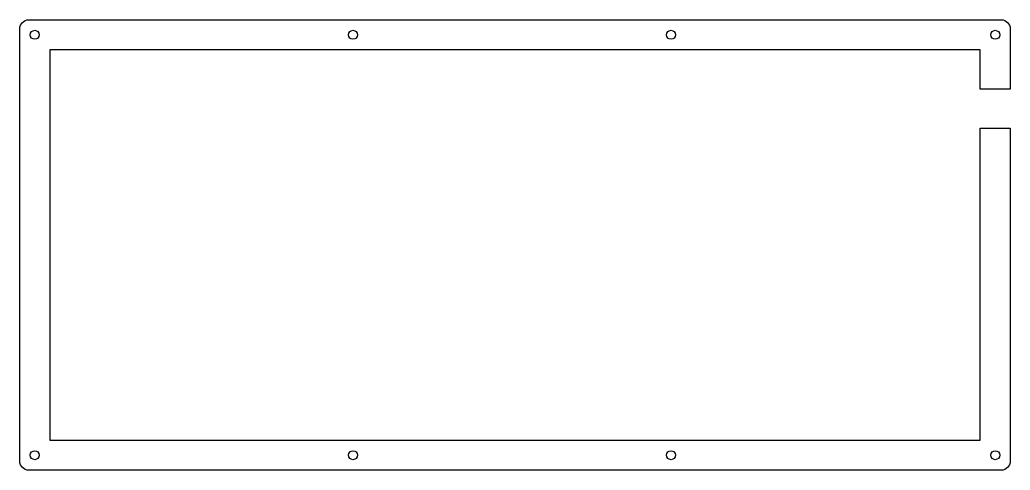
# Model space of a CAD drawing. Header units: millimetres. Extents: x -132 to 198, y -67 to 83.
import ezdxf

# ---------------------------------------------------------------- set-up
doc = ezdxf.new("R2010")
doc.units = ezdxf.units.MM
doc.layers.get('0').update_dxf_attribs({"linetype": 'CONTINUOUS'})

msp = doc.modelspace()

# ---------------------------------------------------------------- linework, layer by layer
msp.add_lwpolyline([(-129.23775, 83.319), (194.76225, 83.319, -0.414213562), (197.76225, 80.319), (197.76225, 60.225), (187.76225, 60.225), (187.76225, 73.319), (-122.23775, 73.319), (-122.23775, -56.681), (187.76225, -56.681), (187.76225, 47.225), (197.76225, 47.225), (197.76225, -63.681, -0.414213562), (194.76225, -66.681), (-129.23775, -66.681, -0.414213562), (-132.23775, -63.681), (-132.23775, 80.319, -0.414213562)], format="xyb", close=True)
for centre in [(-127.23775, 78.319), (-21.23775, 78.319), (84.76225, 78.319), (192.76225, 78.319), (-127.23775, -61.681), (-21.23775, -61.681), (84.76225, -61.681), (192.76225, -61.681)]:
    msp.add_circle(centre, 1.5)

doc.saveas('drawing.dxf')
